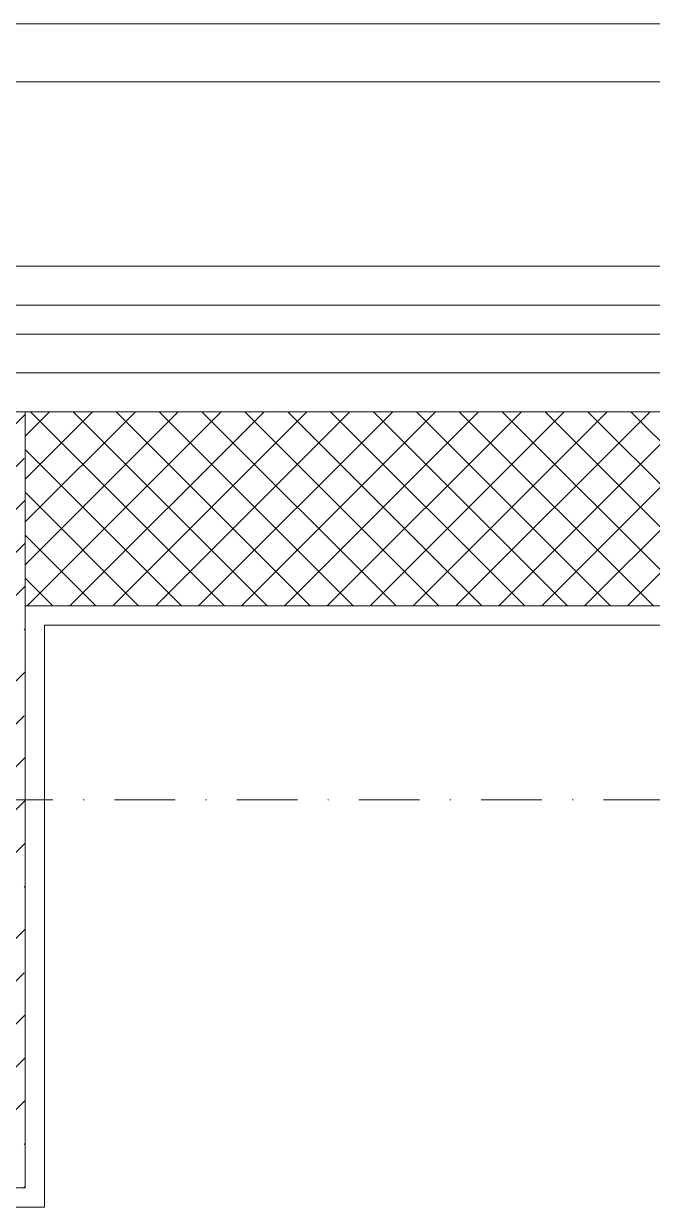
# Model space of a CAD drawing. Extents: x -1701 to 23780, y -363 to 7742.
# Drawn here: x 8607.4 to 8672.1, y 2743 to 2865 of the extents above; entities that cross this region are included whole.
import ezdxf

# ---------------------------------------------------------------- set-up
doc = ezdxf.new("R2010")
doc.units = 0
doc.header["$LTSCALE"] = 25
doc.header["$MEASUREMENT"] = 0
doc.linetypes.add('Audi$0$DASHDOT2', pattern=[0.5, 0.25, -0.125, 0, -0.125])
doc.layers.get('0').update_dxf_attribs({"color": 9, "lineweight": 9})
for name, color, linetype, lineweight in [('Audi$0$00', 8, 'Continuous', 9), ('Audi$0$01', 8, 'Continuous', 9), ('Audi$0$06C', 8, 'Continuous', 9), ('Audi$0$06D', 8, 'Continuous', 9), ('Audi$0$09W', 8, 'Continuous', 9), ('Audi$0$10', 8, 'Continuous', 9), ('Audi$0$14', 8, 'Continuous', 9), ('Audi$0$24', 8, 'Audi$0$DASHDOT2', 9), ('Audi$0$33', 8, 'Audi$0$BATTING', 9), ('Audi$0$35', 8, 'Continuous', 9)]:
    doc.layers.add(name, color=color, linetype=linetype, lineweight=lineweight)
doc.linetypes.add('Audi$0$BATTING', pattern='A,0.0001,-0.1,[134,ltypeshp.shx,S=0.1,R=0,X=-0.1,Y=0],-0.2,[134,ltypeshp.shx,S=0.1,R=180,X=0.1,Y=0],-0.1', length=0.4001)

# ---------------------------------------------------------------- blocks, each defined once
blk = doc.blocks.new('Audi$0$p-kolon_80x80')
at = {"layer": 'Audi$0$09W'}
h = blk.add_hatch(dxfattribs=at)
h.set_pattern_fill('ANSI33', color=256, scale=25, style=0)
h.set_pattern_definition([(45, (-1222.5, -385), (-4.419417, 4.419417), []), (45, (-1218.0806, -385), (-4.419417, 4.419417), [3.125, -1.5625])])
h.paths.add_polyline_path([(-40, -40), (40, -40), (40, 40), (-40, 40)])
blk.add_lwpolyline([(-40, -40), (40, -40), (40, 40), (-40, 40)], close=True)
blk = doc.blocks.new('Audi')
at = {"layer": 'Audi$0$09W'}
h = blk.add_hatch(dxfattribs=at)
h.set_pattern_fill('ANSI37', color=256, scale=25, style=0)
h.paths.add_polyline_path([(8607.5, 2825), (8730, 2825), (8730, 2805), (8607.5, 2805)])
at = {"layer": 'Audi$0$00'}
blk.add_lwpolyline([(8607.5, 2825), (8730, 2825), (8730, 2805), (8607.5, 2805)], close=True, dxfattribs=at)
at = {"layer": 'Audi$0$06C'}
blk.add_line((7067.5, 2865), (10767.5, 2865), dxfattribs=at)
at = {"layer": 'Audi$0$06D'}
for points in [[(8526.02, 2840), (8730, 2840)], [(8730, 2825), (8730, 2833), (8527.5, 2833)]]:
    blk.add_lwpolyline(points, dxfattribs=at)
at = {"layer": 'Audi$0$10'}
blk.add_line((8088.98, 2859), (10761.5, 2859), dxfattribs=at)
at = {"layer": 'Audi$0$10', "const_width": 0.1}
blk.add_lwpolyline([(8525.28, 2836), (8736.63, 2836)], dxfattribs=at)
at = {"layer": 'Audi$0$14'}
blk.add_lwpolyline([(8525.5, 2803), (8525.5, 2743), (8609.5, 2743), (8609.5, 2803), (8732, 2803), (8732, 2819.3)], dxfattribs=at)
at = {"layer": 'Audi$0$24'}
blk.add_lwpolyline([(6827.5, 2785), (11027.5, 2785)], dxfattribs=at)
at = {"layer": 'Audi$0$33', "ltscale": 0.4}
blk.add_lwpolyline([(8527.5, 2829), (8730, 2829)], dxfattribs=at)
at = {"layer": 'Audi$0$35'}
blk.add_lwpolyline([(8609.5, 2803), (8609.5, 2743), (8535.5, 2743), (8535.5, 2447), (8609.5, 2447), (8609.5, 2363), (9225.5, 2363), (9225.5, 2803)], close=True, dxfattribs=at)
at = {"layer": 'Audi$0$01'}
blk.add_blockref('Audi$0$p-kolon_80x80', (8567.5, 2785), dxfattribs=at)

msp = doc.modelspace()

# ---------------------------------------------------------------- block references
at = {"color": 6}
msp.add_blockref('Audi', (0, 0), dxfattribs=at)

doc.saveas('drawing.dxf')
